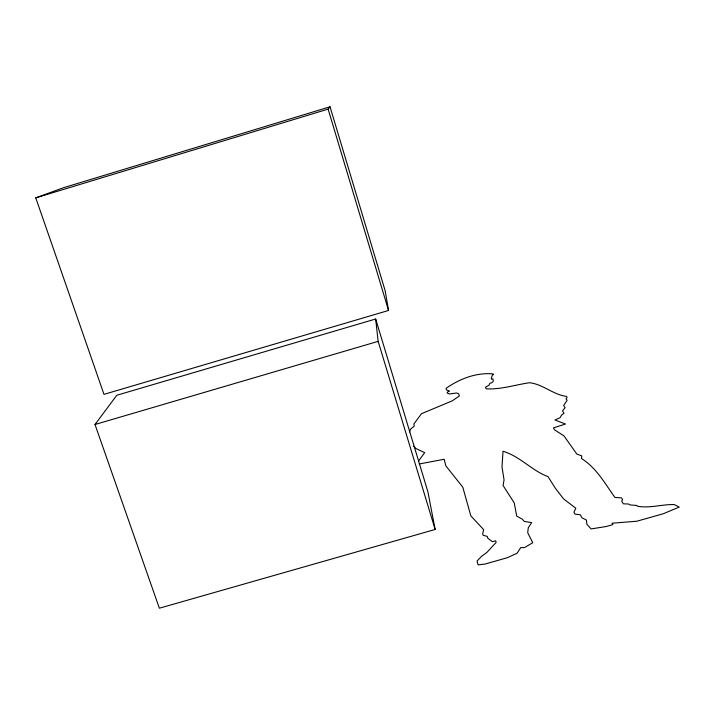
<?xml version="1.0" encoding="UTF-8"?>
<svg xmlns="http://www.w3.org/2000/svg" width="715" height="715" viewBox="0 0 715 715"><rect width="100%" height="100%" fill="white"/><g stroke="black" fill="none" stroke-linecap="round" stroke-linejoin="round"><path stroke-width="1.07" d="M409.507 431.923L410.705 428.991L414.253 426.149L413.851 424.013L421.475 413.708L452.202 400.865L459.388 395.958L458.574 393.661L456.483 392.991L449.601 393.983L447.527 393.241L447.179 392.151L449.574 391.087L446.464 389.881L445.999 388.388C459.495 378.87 476.235 372.336 493.127 373.9L493.493 374.642L492.412 374.955L491.259 378.494L491.625 379.254L492.993 378.861L493.27 381.318L491.795 382.731L489.864 383.285L489.024 385.171L485.476 387.235L486.2 388.835C500.902 389.693 515.166 384.795 529.583 382.722C543.221 384.312 552.99 394.626 566.423 396.396L567.102 397.388L566.03 398.756L567.12 400.337L563.661 405.503L565.1 407.675L562.517 410.919L564.028 413.252L561.597 415.058L560.113 417.685L554.92 420L565.52 424.013L553.428 427.892L554.581 429.831L564.019 435.962L576.808 454.043L581.742 455.884L581.536 458.574C596.319 467.762 605.06 483.617 614.891 497.434L621.433 497.881L622.559 499.597L621.684 501.215L623.391 503.834L628.467 504.003L630.353 504.978L636.788 505.433L637.288 506.175C649.694 508.597 661.858 504.209 674.254 504.575L679.25 507.096L663.323 513.727L636.895 521.217L612.022 523.219L612.862 524.622L606.106 526.535L591.099 528.921L586.908 524.318L586.416 520.046L581.965 517.821L580.357 514.809L574.932 514.112L573.922 512.19L575.825 508.249L563.67 498.981L555.564 488.551L547.994 476.619C531.674 470.559 520.037 456.313 503.011 451.254L502.001 466.895L504.048 479.89L503.092 485.521L514.264 502.958L516.695 516.096L522.209 519.108L524.327 521.432L531.665 522.611L528.296 527.652L527.715 532.711L532.755 542.721L524.488 547.601L520.743 547.592L517.052 553.267L507.328 557.718L485.02 564.046L478.076 564.868L477.057 561.061L481.356 556.529L486.96 552.337L496.156 542.363L495.656 540.772L492.421 541.693L487.809 538.234L487.237 536.366L483.125 535.294L482.679 533.765L483.662 529.645L470.836 515.864L462.793 487.192L445.803 465.796L444.167 459.271L419.187 463.981M418.436 461.175L424.683 452.631L415.951 448.537L413.753 446.178M95.006 424.504L116.795 395.27L375.661 319.006L427.919 491.849L435.14 529.466L159.356 608.206L95.006 424.504L378.146 341.359L375.661 319.006M35.75 197.858L328.131 109.109L330.035 106.794L385.144 290.71L388.54 310.471L103.988 394.349L35.75 197.858L63.465 187.723L330.035 106.794M378.146 341.359L435.14 529.466M328.131 109.109L388.54 310.471"/></g></svg>
